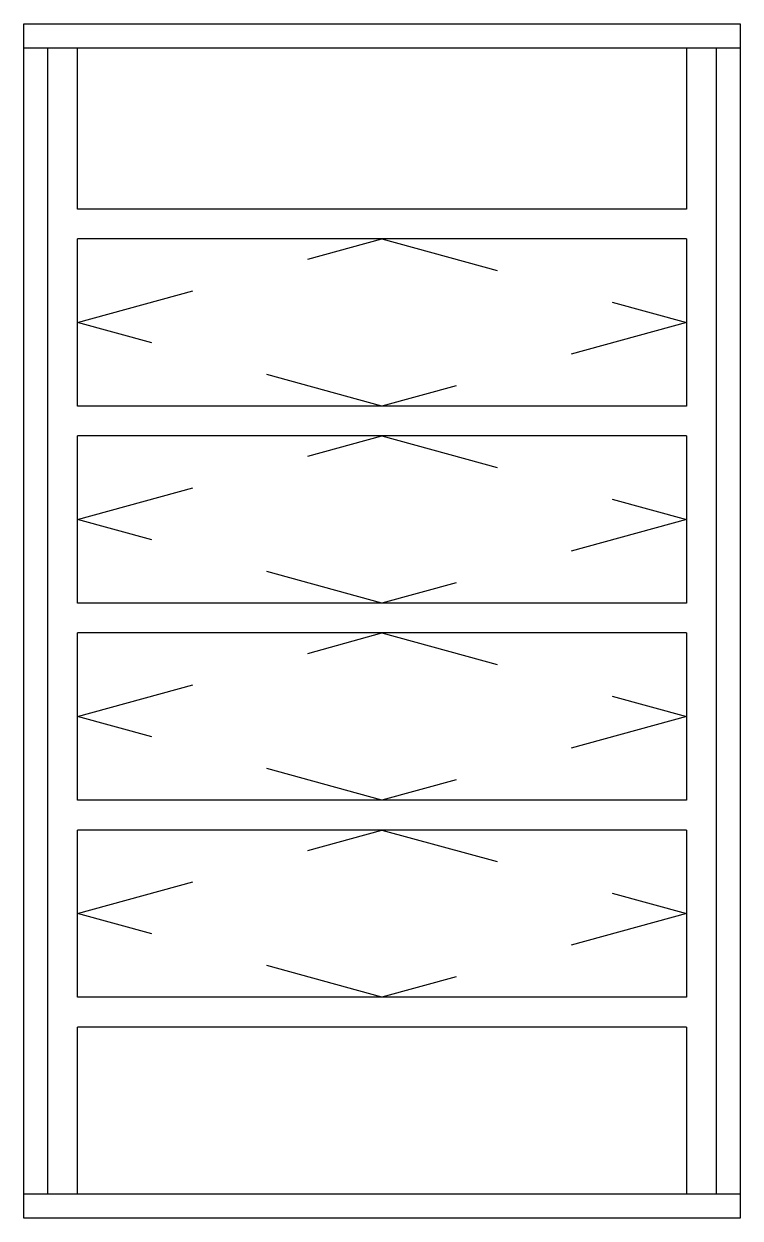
# Model space of a CAD drawing. Header units: millimetres. Extents: x 337.69 to 338.29, y 1328.62 to 1329.62.
import ezdxf

# ---------------------------------------------------------------- set-up
doc = ezdxf.new("R2010")
doc.units = ezdxf.units.MM
doc.header["$LTSCALE"] = 0.5
doc.linetypes.add('HIDDEN2', pattern=[0.1875, 0.125, -0.0625])
doc.layers.add('Gravia_Janelas', color=1, linetype='Continuous')
doc.layers.add('Gravia_Janelas_hidden2', color=1, linetype='HIDDEN2')

msp = doc.modelspace()

# ---------------------------------------------------------------- linework, layer by layer
at = {"layer": 'Gravia_Janelas', "color": 2, "linetype": 'Continuous'}
for p, q in [((337.6912, 1328.615), (337.6912, 1329.615)), ((337.6912, 1329.615), (338.2912, 1329.615)), ((338.2912, 1329.615), (338.2912, 1328.615)), ((338.2912, 1328.615), (337.6912, 1328.615))]:
    msp.add_line(p, q, dxfattribs=at)
at = {"layer": 'Gravia_Janelas', "linetype": 'Continuous'}
for p, q in [((337.6912, 1329.595), (338.2912, 1329.595)), ((337.7112, 1328.635), (337.7112, 1329.595)), ((337.7112, 1328.635), (337.7112, 1329.595)), ((337.7362, 1329.46), (337.7362, 1329.595)), ((338.2462, 1329.595), (338.2462, 1329.46)), ((338.2712, 1329.595), (338.2712, 1328.635)), ((338.2712, 1329.595), (338.2712, 1328.635)), ((338.2462, 1329.46), (337.7362, 1329.46)), ((338.2462, 1329.435), (337.7362, 1329.435)), ((337.7362, 1329.295), (337.7362, 1329.435)), ((338.2462, 1329.435), (338.2462, 1329.295)), ((338.2462, 1329.295), (337.7362, 1329.295)), ((338.2462, 1329.27), (337.7362, 1329.27)), ((337.7362, 1329.13), (337.7362, 1329.27)), ((338.2462, 1329.27), (338.2462, 1329.13)), ((338.2462, 1329.13), (337.7362, 1329.13)), ((338.2462, 1329.105), (337.7362, 1329.105)), ((337.7362, 1328.965), (337.7362, 1329.105)), ((338.2462, 1329.105), (338.2462, 1328.965)), ((338.2462, 1328.965), (337.7362, 1328.965)), ((338.2462, 1328.94), (337.7362, 1328.94)), ((337.7362, 1328.8), (337.7362, 1328.94)), ((338.2462, 1328.94), (338.2462, 1328.8)), ((338.2462, 1328.8), (337.7362, 1328.8)), ((338.2462, 1328.775), (337.7362, 1328.775)), ((337.7362, 1328.635), (337.7362, 1328.775)), ((338.2462, 1328.775), (338.2462, 1328.635)), ((338.2912, 1328.635), (337.6912, 1328.635))]:
    msp.add_line(p, q, dxfattribs=at)
at = {"layer": 'Gravia_Janelas_hidden2'}
for p, q in [((337.7362, 1329.365), (337.9912, 1329.435)), ((337.9912, 1329.435), (338.2462, 1329.365)), ((337.9912, 1329.295), (337.7362, 1329.365)), ((338.2462, 1329.365), (337.9912, 1329.295)), ((337.7362, 1329.2), (337.9912, 1329.27)), ((337.9912, 1329.27), (338.2462, 1329.2)), ((337.9912, 1329.13), (337.7362, 1329.2)), ((338.2462, 1329.2), (337.9912, 1329.13)), ((337.7362, 1329.035), (337.9912, 1329.105)), ((337.9912, 1329.105), (338.2462, 1329.035)), ((337.9912, 1328.965), (337.7362, 1329.035)), ((338.2462, 1329.035), (337.9912, 1328.965)), ((337.7362, 1328.87), (337.9912, 1328.94)), ((337.9912, 1328.94), (338.2462, 1328.87)), ((337.9912, 1328.8), (337.7362, 1328.87)), ((338.2462, 1328.87), (337.9912, 1328.8))]:
    msp.add_line(p, q, dxfattribs=at)

doc.saveas('drawing.dxf')
